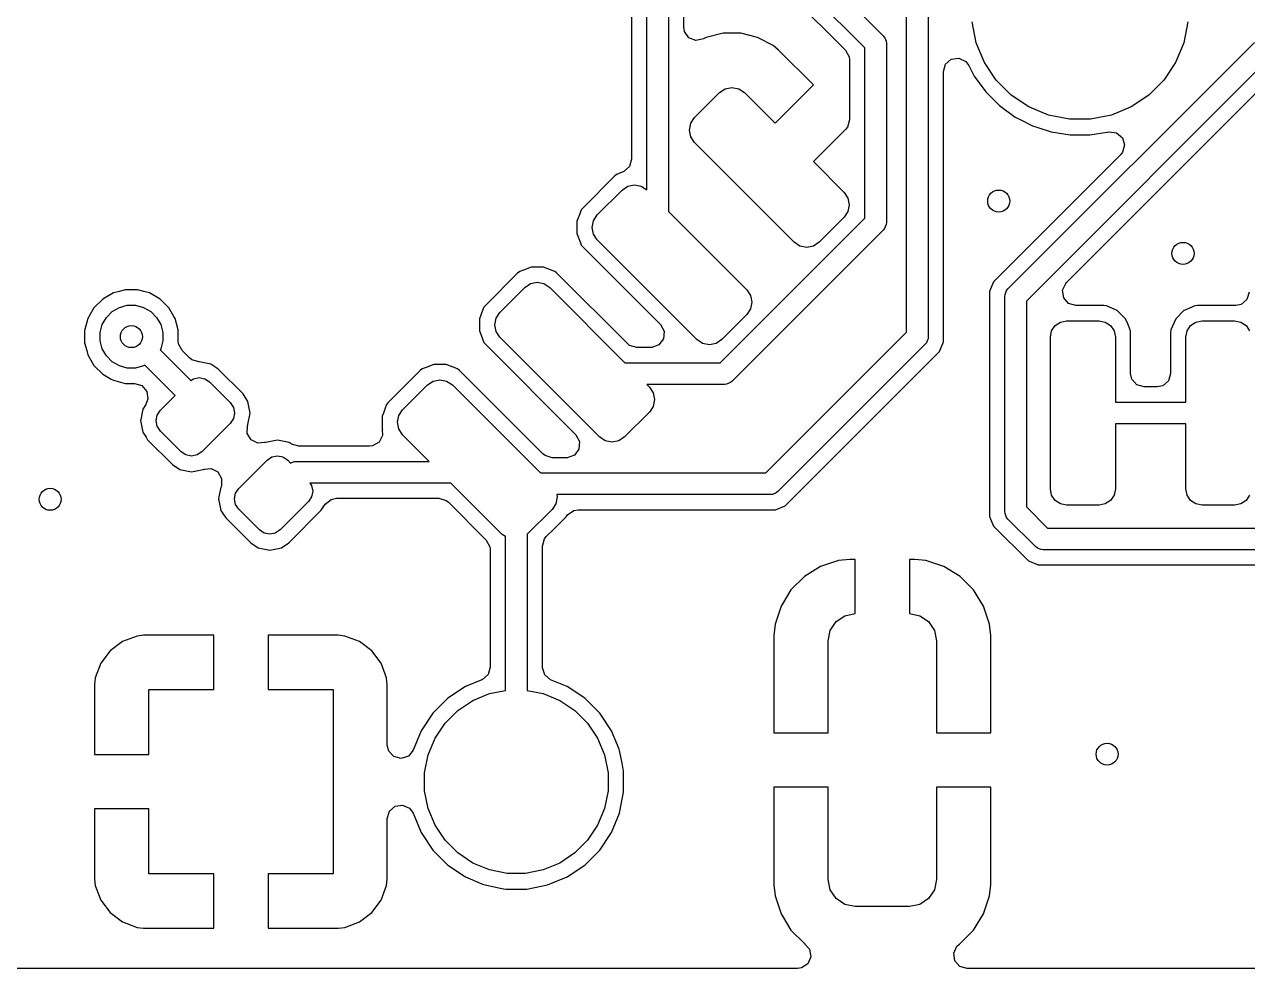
# Model space of a CAD drawing. Header units: inches. Extents: x 5.14 to 7.42, y -4.57 to -3.18.
# Drawn here: x 5.504 to 5.9482, y -4.5657 to -4.223 of the extents above; entities that cross this region are included whole.
import ezdxf

# ---------------------------------------------------------------- set-up
doc = ezdxf.new("R2010")
doc.units = ezdxf.units.IN
doc.header["$MEASUREMENT"] = 0
doc.layers.add('F.Cu', color=13, linetype='CONTINUOUS', true_color=0xc83434)

msp = doc.modelspace()

# ---------------------------------------------------------------- linework, layer by layer
at = {"layer": 'F.Cu', "linetype": 'CONTINUOUS'}
for p, q in [((5.73, -4.28301), (5.73, -4.05659)), ((5.73787, -4.05823), (5.73787, -4.29086)), ((5.74339, -4.22389), (5.74339, -4.06253)), ((5.72448, -4.07153), (5.72448, -4.27188)), ((5.76962, -4.18084), (5.81584, -4.22707)), ((5.75766, -4.18783), (5.80217, -4.23234)), ((5.80912, -4.23148), (5.7629, -4.18526)), ((5.82433, -4.33465), (5.82433, -4.20996)), ((5.8322, -4.20833), (5.8322, -4.33628)), ((5.74367, -4.22552), (5.74339, -4.22389)), ((5.84965, -4.2296), (5.84814, -4.22203)), ((5.9265, -4.22203), (5.925, -4.2296)), ((5.74529, -4.22775), (5.74367, -4.22552)), ((5.74785, -4.22875), (5.74529, -4.22775)), ((5.75054, -4.22821), (5.74785, -4.22875)), ((5.75159, -4.22766), (5.75054, -4.22821)), ((5.75774, -4.22615), (5.75159, -4.22766)), ((5.76408, -4.22615), (5.75774, -4.22615)), ((5.77023, -4.22766), (5.76408, -4.22615)), ((5.77583, -4.23061), (5.77023, -4.22766)), ((5.81584, -4.22707), (5.81633, -4.22766)), ((5.81633, -4.22766), (5.81641, -4.22784)), ((5.81641, -4.22784), (5.81692, -4.22908)), ((5.77786, -4.2323), (5.77583, -4.23061)), ((5.79049, -4.24492), (5.77786, -4.2323)), ((5.77786, -4.2323), (5.77786, -4.2323)), ((5.80217, -4.23234), (5.80349, -4.23475)), ((5.80912, -4.29322), (5.80912, -4.23148)), ((5.81692, -4.22908), (5.817, -4.22985)), ((5.817, -4.22985), (5.817, -4.29486)), ((5.8526, -4.23673), (5.84965, -4.2296)), ((5.86115, -4.31896), (5.95063, -4.22949)), ((5.925, -4.2296), (5.92204, -4.23673)), ((5.80349, -4.23475), (5.8036, -4.23579)), ((5.8036, -4.23579), (5.8036, -4.25763)), ((5.83772, -4.24004), (5.8385, -4.2374)), ((5.8385, -4.2374), (5.84058, -4.2356)), ((5.84058, -4.2356), (5.8433, -4.23521)), ((5.8433, -4.23521), (5.8458, -4.23635)), ((5.8458, -4.23635), (5.84696, -4.23782)), ((5.85689, -4.24315), (5.8526, -4.23673)), ((5.95735, -4.2339), (5.86787, -4.32338)), ((5.92204, -4.23673), (5.91776, -4.24315)), ((5.83772, -4.3344), (5.83772, -4.24004)), ((5.84696, -4.23782), (5.84893, -4.2417)), ((5.84893, -4.2417), (5.85308, -4.24741)), ((5.75638, -4.24771), (5.75846, -4.24632)), ((5.75846, -4.24632), (5.76091, -4.24583)), ((5.76091, -4.24583), (5.76336, -4.24632)), ((5.76336, -4.24632), (5.76543, -4.24771)), ((5.77657, -4.25884), (5.79049, -4.24492)), ((5.86235, -4.2486), (5.85689, -4.24315)), ((5.91776, -4.24315), (5.9123, -4.2486)), ((5.74734, -4.25676), (5.75638, -4.24771)), ((5.76543, -4.24771), (5.77657, -4.25884)), ((5.85308, -4.24741), (5.85808, -4.25241)), ((5.86876, -4.25289), (5.86235, -4.2486)), ((5.88238, -4.31668), (5.95252, -4.24653)), ((5.9123, -4.2486), (5.90588, -4.25289)), ((5.85808, -4.25241), (5.8638, -4.25656)), ((5.87589, -4.25584), (5.86876, -4.25289)), ((5.90588, -4.25289), (5.89875, -4.25584)), ((5.74546, -4.26128), (5.74595, -4.25883)), ((5.74595, -4.25883), (5.74734, -4.25676)), ((5.8036, -4.25763), (5.80283, -4.26026)), ((5.8638, -4.25656), (5.86588, -4.25763)), ((5.86588, -4.25763), (5.87009, -4.25977)), ((5.88346, -4.25735), (5.87589, -4.25584)), ((5.89118, -4.25735), (5.88346, -4.25735)), ((5.89875, -4.25584), (5.89118, -4.25735)), ((5.74595, -4.26373), (5.74546, -4.26128)), ((5.74734, -4.2658), (5.74595, -4.26373)), ((5.80217, -4.26108), (5.79049, -4.27276)), ((5.80283, -4.26026), (5.80217, -4.26108)), ((5.87009, -4.25977), (5.87009, -4.25977)), ((5.87009, -4.25977), (5.87009, -4.25977)), ((5.87009, -4.25977), (5.87161, -4.26026)), ((5.87161, -4.26026), (5.87681, -4.26195)), ((5.87681, -4.26195), (5.88379, -4.26306)), ((5.88379, -4.26306), (5.88379, -4.26306)), ((5.88379, -4.26306), (5.89086, -4.26306)), ((5.89086, -4.26306), (5.89701, -4.26208)), ((5.89701, -4.26208), (5.89783, -4.26195)), ((5.89783, -4.26195), (5.89783, -4.26195)), ((5.89783, -4.26195), (5.89787, -4.26195)), ((5.89787, -4.26195), (5.9006, -4.2623)), ((5.9006, -4.2623), (5.9027, -4.26407)), ((5.9027, -4.26407), (5.90352, -4.2667)), ((5.78353, -4.30199), (5.74734, -4.2658)), ((5.90352, -4.2667), (5.90278, -4.26935)), ((5.72448, -4.27188), (5.72371, -4.27452)), ((5.79049, -4.27276), (5.80162, -4.2839)), ((5.90209, -4.27022), (5.85858, -4.31373)), ((5.90278, -4.26935), (5.90209, -4.27022)), ((5.71917, -4.27728), (5.71838, -4.2779)), ((5.72136, -4.27643), (5.71917, -4.27728)), ((5.72163, -4.27632), (5.72136, -4.27643)), ((5.72371, -4.27452), (5.72163, -4.27632)), ((5.71838, -4.2779), (5.70682, -4.28947)), ((5.71838, -4.2779), (5.71838, -4.2779)), ((5.72103, -4.28306), (5.7231, -4.28168)), ((5.7231, -4.28168), (5.72555, -4.28119)), ((5.72555, -4.28119), (5.728, -4.28168)), ((5.728, -4.28168), (5.73, -4.28301)), ((5.71198, -4.29211), (5.72103, -4.28306)), ((5.80162, -4.2839), (5.80301, -4.28597)), ((5.80301, -4.28597), (5.8035, -4.28842)), ((5.7062, -4.29025), (5.70562, -4.29175)), ((5.70682, -4.28947), (5.7062, -4.29025)), ((5.70682, -4.28947), (5.70682, -4.28947)), ((5.8035, -4.28842), (5.80301, -4.29087)), ((5.70562, -4.29175), (5.70459, -4.29441)), ((5.70459, -4.29441), (5.70459, -4.29886)), ((5.71011, -4.29663), (5.71059, -4.29419)), ((5.71059, -4.29419), (5.71198, -4.29211)), ((5.73787, -4.29086), (5.76627, -4.31925)), ((5.75658, -4.34577), (5.80912, -4.29322)), ((5.80162, -4.29295), (5.79258, -4.30199)), ((5.80301, -4.29087), (5.80162, -4.29295)), ((5.817, -4.29486), (5.81692, -4.29562)), ((5.70459, -4.29886), (5.70591, -4.30228)), ((5.71059, -4.29908), (5.71011, -4.29663)), ((5.71198, -4.30116), (5.71059, -4.29908)), ((5.81584, -4.29764), (5.76099, -4.35249)), ((5.81633, -4.29704), (5.81584, -4.29764)), ((5.81692, -4.29562), (5.81633, -4.29704)), ((5.70591, -4.30228), (5.7062, -4.30302)), ((5.7062, -4.30302), (5.70682, -4.3038)), ((5.70682, -4.3038), (5.70682, -4.3038)), ((5.70682, -4.3038), (5.73493, -4.33191)), ((5.74817, -4.33735), (5.71198, -4.30116)), ((5.7856, -4.30338), (5.78353, -4.30199)), ((5.78805, -4.30387), (5.7856, -4.30338)), ((5.7905, -4.30338), (5.78805, -4.30387)), ((5.79258, -4.30199), (5.7905, -4.30338)), ((5.68382, -4.31263), (5.68303, -4.31326)), ((5.6852, -4.3121), (5.68382, -4.31263)), ((5.68797, -4.31102), (5.6852, -4.3121)), ((5.69243, -4.31102), (5.68797, -4.31102)), ((5.69658, -4.31263), (5.69243, -4.31102)), ((5.69714, -4.31308), (5.69658, -4.31263)), ((5.68303, -4.31326), (5.67147, -4.32482)), ((5.68303, -4.31326), (5.68303, -4.31326)), ((5.68567, -4.31842), (5.68775, -4.31703)), ((5.68775, -4.31703), (5.6902, -4.31654)), ((5.6902, -4.31654), (5.69265, -4.31703)), ((5.69265, -4.31703), (5.69472, -4.31842)), ((5.69737, -4.31326), (5.69714, -4.31308)), ((5.72293, -4.33882), (5.69737, -4.31326)), ((5.69737, -4.31326), (5.69737, -4.31326)), ((5.85592, -4.31639), (5.85448, -4.31986)), ((5.85858, -4.31373), (5.85592, -4.31639)), ((5.85592, -4.31639), (5.85592, -4.31639)), ((5.881, -4.31944), (5.88214, -4.31693)), ((5.88214, -4.31693), (5.88238, -4.31668)), ((5.53627, -4.32042), (5.53238, -4.32266)), ((5.53843, -4.31984), (5.53627, -4.32042)), ((5.53627, -4.32042), (5.53627, -4.32042)), ((5.54059, -4.31926), (5.53843, -4.31984)), ((5.54508, -4.31926), (5.54059, -4.31926)), ((5.54733, -4.31986), (5.54508, -4.31926)), ((5.5494, -4.32042), (5.54733, -4.31986)), ((5.55328, -4.32266), (5.5494, -4.32042)), ((5.5494, -4.32042), (5.5494, -4.32042)), ((5.67663, -4.32747), (5.68567, -4.31842)), ((5.69472, -4.31842), (5.72207, -4.34577)), ((5.76627, -4.31925), (5.76765, -4.32133)), ((5.76765, -4.32133), (5.76814, -4.32378)), ((5.85448, -4.31986), (5.85448, -4.40159)), ((5.86, -4.32175), (5.86008, -4.32098)), ((5.86, -4.3997), (5.86, -4.32175)), ((5.86008, -4.32098), (5.86066, -4.31956)), ((5.86066, -4.31956), (5.86115, -4.31896)), ((5.88139, -4.32216), (5.881, -4.31944)), ((5.94873, -4.32013), (5.94796, -4.32277)), ((5.52922, -4.32583), (5.52698, -4.32971)), ((5.53238, -4.32266), (5.52922, -4.32583)), ((5.52922, -4.32583), (5.52922, -4.32583)), ((5.53238, -4.32266), (5.53238, -4.32266)), ((5.53583, -4.32716), (5.53843, -4.32565)), ((5.53843, -4.32565), (5.54133, -4.32488)), ((5.54133, -4.32488), (5.54434, -4.32488)), ((5.54434, -4.32488), (5.54724, -4.32565)), ((5.54724, -4.32565), (5.54984, -4.32716)), ((5.55329, -4.32266), (5.55328, -4.32266)), ((5.55645, -4.32583), (5.55329, -4.32266)), ((5.55823, -4.32891), (5.55645, -4.32583)), ((5.55645, -4.32583), (5.55645, -4.32583)), ((5.67084, -4.32561), (5.67036, -4.32685)), ((5.67147, -4.32482), (5.67084, -4.32561)), ((5.67147, -4.32482), (5.67147, -4.32482)), ((5.76765, -4.32623), (5.76627, -4.3283)), ((5.76814, -4.32378), (5.76765, -4.32623)), ((5.86787, -4.32338), (5.86787, -4.39807)), ((5.88319, -4.32424), (5.88139, -4.32216)), ((5.88583, -4.32501), (5.88319, -4.32424)), ((5.89596, -4.32501), (5.88583, -4.32501)), ((5.89691, -4.32512), (5.89596, -4.32501)), ((5.90082, -4.32685), (5.89691, -4.32512)), ((5.92899, -4.32512), (5.92509, -4.32685)), ((5.92995, -4.32501), (5.92899, -4.32512)), ((5.92899, -4.32512), (5.92899, -4.32512)), ((5.94385, -4.32501), (5.92995, -4.32501)), ((5.92995, -4.32501), (5.92995, -4.32501)), ((5.94588, -4.32457), (5.94385, -4.32501)), ((5.94796, -4.32277), (5.94588, -4.32457)), ((5.52698, -4.32971), (5.52626, -4.33236)), ((5.52698, -4.32971), (5.52698, -4.32971)), ((5.53221, -4.33188), (5.53371, -4.32928)), ((5.53371, -4.32928), (5.53583, -4.32716)), ((5.54984, -4.32716), (5.55196, -4.32928)), ((5.55196, -4.32928), (5.55346, -4.33188)), ((5.55869, -4.32971), (5.55823, -4.32891)), ((5.55978, -4.33378), (5.55869, -4.32971)), ((5.67036, -4.32685), (5.66923, -4.32976)), ((5.66923, -4.32976), (5.66923, -4.33422)), ((5.67475, -4.33199), (5.67524, -4.32954)), ((5.67524, -4.32954), (5.67663, -4.32747)), ((5.76627, -4.3283), (5.75722, -4.33735)), ((5.88018, -4.33098), (5.88244, -4.33053)), ((5.88244, -4.33053), (5.89425, -4.33053)), ((5.89425, -4.33053), (5.89651, -4.33098)), ((5.90384, -4.32987), (5.90082, -4.32685)), ((5.90082, -4.32685), (5.90082, -4.32685)), ((5.90082, -4.32685), (5.90082, -4.32685)), ((5.90463, -4.33165), (5.90384, -4.32987)), ((5.92206, -4.32987), (5.92034, -4.33378)), ((5.92508, -4.32685), (5.92206, -4.32987)), ((5.92206, -4.32987), (5.92206, -4.32987)), ((5.92509, -4.32685), (5.92508, -4.32685)), ((5.92939, -4.33098), (5.93165, -4.33053)), ((5.93165, -4.33053), (5.94346, -4.33053)), ((5.94346, -4.33053), (5.94572, -4.33098)), ((5.52626, -4.33236), (5.52582, -4.33404)), ((5.52582, -4.33404), (5.52582, -4.33852)), ((5.53143, -4.33478), (5.53221, -4.33188)), ((5.53143, -4.33778), (5.53143, -4.33478)), ((5.55346, -4.33188), (5.55424, -4.33478)), ((5.55424, -4.33478), (5.55424, -4.33778)), ((5.55985, -4.33404), (5.55978, -4.33378)), ((5.55985, -4.3379), (5.55985, -4.33404)), ((5.66923, -4.33422), (5.66982, -4.33572)), ((5.67524, -4.33444), (5.67475, -4.33199)), ((5.67663, -4.33651), (5.67524, -4.33444)), ((5.73493, -4.33191), (5.73625, -4.33433)), ((5.73625, -4.33433), (5.73605, -4.33707)), ((5.77321, -4.38577), (5.82433, -4.33465)), ((5.83772, -4.33816), (5.83772, -4.3344)), ((5.87654, -4.33644), (5.87699, -4.33418)), ((5.87699, -4.33418), (5.87827, -4.33226)), ((5.87827, -4.33226), (5.88018, -4.33098)), ((5.89651, -4.33098), (5.89843, -4.33226)), ((5.89843, -4.33226), (5.89971, -4.33418)), ((5.89971, -4.33418), (5.90016, -4.33644)), ((5.90557, -4.33378), (5.90463, -4.33165)), ((5.90564, -4.3344), (5.90557, -4.33378)), ((5.90557, -4.33378), (5.90557, -4.33378)), ((5.90568, -4.33473), (5.90564, -4.3344)), ((5.90568, -4.34966), (5.90568, -4.33473)), ((5.90568, -4.33473), (5.90568, -4.33473)), ((5.90568, -4.33473), (5.90568, -4.33473)), ((5.92034, -4.33378), (5.92023, -4.33473)), ((5.92023, -4.33473), (5.92023, -4.34966)), ((5.92575, -4.33644), (5.9262, -4.33418)), ((5.9262, -4.33418), (5.92748, -4.33226)), ((5.92748, -4.33226), (5.92939, -4.33098)), ((5.94572, -4.33098), (5.94764, -4.33226)), ((5.94764, -4.33226), (5.94892, -4.33418)), ((5.52582, -4.33852), (5.52657, -4.34136)), ((5.53221, -4.34068), (5.53143, -4.33778)), ((5.55424, -4.33778), (5.55346, -4.34068)), ((5.55997, -4.33894), (5.55985, -4.3379)), ((5.56128, -4.34136), (5.55997, -4.33894)), ((5.66982, -4.33572), (5.67084, -4.33837)), ((5.67084, -4.33837), (5.67147, -4.33916)), ((5.67147, -4.33916), (5.67147, -4.33916)), ((5.67147, -4.33916), (5.70422, -4.37191)), ((5.71282, -4.3727), (5.67663, -4.33651)), ((5.72374, -4.33947), (5.72293, -4.33882)), ((5.72638, -4.34025), (5.72374, -4.33947)), ((5.7344, -4.33927), (5.73183, -4.34024)), ((5.73605, -4.33707), (5.7344, -4.33927)), ((5.75025, -4.33874), (5.74817, -4.33735)), ((5.7527, -4.33922), (5.75025, -4.33874)), ((5.75514, -4.33874), (5.7527, -4.33922)), ((5.75722, -4.33735), (5.75514, -4.33874)), ((5.83105, -4.33906), (5.77763, -4.39249)), ((5.83154, -4.33847), (5.83105, -4.33906)), ((5.83183, -4.33778), (5.83154, -4.33847)), ((5.83213, -4.33705), (5.83183, -4.33778)), ((5.8322, -4.33628), (5.83213, -4.33705)), ((5.83628, -4.34164), (5.83772, -4.33816)), ((5.87654, -4.39156), (5.87654, -4.33644)), ((5.90016, -4.33644), (5.90016, -4.36006)), ((5.92575, -4.36006), (5.92575, -4.33644)), ((5.52657, -4.34136), (5.52698, -4.34285)), ((5.52698, -4.34285), (5.52698, -4.34285)), ((5.52698, -4.34285), (5.52922, -4.34673)), ((5.53371, -4.34328), (5.53221, -4.34068)), ((5.53583, -4.3454), (5.53371, -4.34328)), ((5.55346, -4.34068), (5.55322, -4.3411)), ((5.55322, -4.3411), (5.56438, -4.35225)), ((5.56393, -4.344), (5.56128, -4.34136)), ((5.56475, -4.34466), (5.56393, -4.344)), ((5.73148, -4.34025), (5.72638, -4.34025)), ((5.73183, -4.34024), (5.73148, -4.34025)), ((5.7802, -4.39772), (5.83628, -4.34164)), ((5.52922, -4.34673), (5.52922, -4.34673)), ((5.52922, -4.34673), (5.52922, -4.34673)), ((5.52922, -4.34673), (5.53238, -4.3499)), ((5.53843, -4.3469), (5.53583, -4.3454)), ((5.54133, -4.34768), (5.53843, -4.3469)), ((5.54434, -4.34768), (5.54133, -4.34768)), ((5.54724, -4.3469), (5.54434, -4.34768)), ((5.54765, -4.34666), (5.54724, -4.3469)), ((5.55869, -4.3577), (5.54765, -4.34666)), ((5.56696, -4.34531), (5.56475, -4.34466)), ((5.56696, -4.34534), (5.56696, -4.34531)), ((5.56729, -4.34541), (5.56696, -4.34534)), ((5.56738, -4.34543), (5.56729, -4.34541)), ((5.56743, -4.34543), (5.56738, -4.34543)), ((5.57166, -4.34627), (5.56743, -4.34543)), ((5.56743, -4.34543), (5.56743, -4.34543)), ((5.56743, -4.34543), (5.56743, -4.34543)), ((5.57344, -4.34747), (5.57166, -4.34627)), ((5.57434, -4.34806), (5.57344, -4.34747)), ((5.58336, -4.35709), (5.57434, -4.34806)), ((5.64846, -4.34799), (5.64767, -4.34861)), ((5.64984, -4.34745), (5.64846, -4.34799)), ((5.65261, -4.34638), (5.64984, -4.34745)), ((5.65707, -4.34638), (5.65261, -4.34638)), ((5.66118, -4.34797), (5.65707, -4.34638)), ((5.66122, -4.34799), (5.66118, -4.34797)), ((5.66201, -4.34861), (5.66122, -4.34799)), ((5.72207, -4.34577), (5.75658, -4.34577)), ((5.53238, -4.3499), (5.53238, -4.3499)), ((5.53238, -4.3499), (5.53238, -4.3499)), ((5.53238, -4.3499), (5.53548, -4.35169)), ((5.53548, -4.35169), (5.53627, -4.35214)), ((5.53627, -4.35214), (5.54059, -4.3533)), ((5.56438, -4.35225), (5.5654, -4.35157)), ((5.5654, -4.35157), (5.56743, -4.35117)), ((5.56743, -4.35117), (5.56946, -4.35157)), ((5.56946, -4.35157), (5.57119, -4.35272)), ((5.57119, -4.35272), (5.57871, -4.36024)), ((5.64767, -4.34861), (5.63611, -4.36018)), ((5.64767, -4.34861), (5.64767, -4.34861)), ((5.65032, -4.35377), (5.65239, -4.35239)), ((5.65239, -4.35239), (5.65484, -4.3519)), ((5.65484, -4.3519), (5.65729, -4.35239)), ((5.65729, -4.35239), (5.65937, -4.35377)), ((5.69222, -4.37882), (5.66201, -4.34861)), ((5.66201, -4.34861), (5.66201, -4.34861)), ((5.7604, -4.35298), (5.75898, -4.35357)), ((5.76099, -4.35249), (5.7604, -4.35298)), ((5.90612, -4.35169), (5.90568, -4.34966)), ((5.90792, -4.35376), (5.90612, -4.35169)), ((5.91945, -4.3523), (5.91737, -4.3541)), ((5.92023, -4.34966), (5.91945, -4.3523)), ((5.54059, -4.3533), (5.54059, -4.3533)), ((5.54059, -4.3533), (5.54397, -4.3533)), ((5.54397, -4.3533), (5.54661, -4.35407)), ((5.54661, -4.35407), (5.54841, -4.35615)), ((5.54841, -4.35615), (5.54881, -4.35888)), ((5.58515, -4.35977), (5.58336, -4.35709)), ((5.58336, -4.35709), (5.58336, -4.35709)), ((5.64127, -4.36282), (5.65032, -4.35377)), ((5.65937, -4.35377), (5.69136, -4.38577)), ((5.75821, -4.35364), (5.72994, -4.35364)), ((5.72994, -4.35364), (5.73091, -4.35461)), ((5.73091, -4.35461), (5.7323, -4.35668)), ((5.7323, -4.35668), (5.73279, -4.35913)), ((5.75898, -4.35357), (5.75821, -4.35364)), ((5.91056, -4.35454), (5.90792, -4.35376)), ((5.91535, -4.35454), (5.91056, -4.35454)), ((5.91737, -4.3541), (5.91535, -4.35454)), ((5.54803, -4.36089), (5.54692, -4.36255)), ((5.54881, -4.35888), (5.54803, -4.36089)), ((5.55337, -4.36302), (5.55869, -4.3577)), ((5.57871, -4.36024), (5.57986, -4.36196)), ((5.58599, -4.364), (5.58515, -4.35977)), ((5.63549, -4.36096), (5.63487, -4.36255)), ((5.63611, -4.36018), (5.63549, -4.36096)), ((5.63611, -4.36018), (5.63611, -4.36018)), ((5.7323, -4.36158), (5.73091, -4.36366)), ((5.73279, -4.35913), (5.7323, -4.36158)), ((5.90016, -4.36006), (5.92575, -4.36006)), ((5.54618, -4.3663), (5.54608, -4.36678)), ((5.54692, -4.36255), (5.54618, -4.3663)), ((5.55182, -4.36678), (5.55222, -4.36475)), ((5.55222, -4.36475), (5.55337, -4.36302)), ((5.57986, -4.36603), (5.57871, -4.36776)), ((5.57986, -4.36196), (5.58026, -4.364)), ((5.58026, -4.364), (5.57986, -4.36603)), ((5.58515, -4.36822), (5.58599, -4.364)), ((5.63431, -4.364), (5.63388, -4.36512)), ((5.63388, -4.36512), (5.63388, -4.36957)), ((5.63487, -4.36255), (5.63431, -4.364)), ((5.6394, -4.36735), (5.63988, -4.3649)), ((5.63988, -4.3649), (5.64127, -4.36282)), ((5.73091, -4.36366), (5.72186, -4.3727)), ((5.54608, -4.36678), (5.54692, -4.37101)), ((5.55222, -4.36881), (5.55182, -4.36678)), ((5.55337, -4.37054), (5.55222, -4.36881)), ((5.56089, -4.37806), (5.55337, -4.37054)), ((5.57871, -4.36776), (5.5684, -4.37806)), ((5.58489, -4.37141), (5.58498, -4.36867)), ((5.58498, -4.36867), (5.58511, -4.36834)), ((5.58511, -4.36834), (5.58515, -4.36822)), ((5.58515, -4.36822), (5.58515, -4.36822)), ((5.58515, -4.36822), (5.58515, -4.36822)), ((5.63396, -4.37002), (5.63386, -4.37004)), ((5.63386, -4.37004), (5.63404, -4.37213)), ((5.63388, -4.36957), (5.63396, -4.37002)), ((5.63988, -4.36979), (5.6394, -4.36735)), ((5.64127, -4.37187), (5.63988, -4.36979)), ((5.92575, -4.36793), (5.90016, -4.36793)), ((5.90016, -4.36793), (5.90016, -4.39156)), ((5.92575, -4.39156), (5.92575, -4.36793)), ((5.54692, -4.37101), (5.54812, -4.37279)), ((5.54812, -4.37279), (5.54871, -4.37369)), ((5.54871, -4.37369), (5.55774, -4.38271)), ((5.58629, -4.37378), (5.58489, -4.37141)), ((5.58875, -4.37501), (5.58629, -4.37378)), ((5.59113, -4.37476), (5.58875, -4.37501)), ((5.59121, -4.37475), (5.59113, -4.37476)), ((5.59113, -4.37476), (5.59113, -4.37476)), ((5.59148, -4.37472), (5.59121, -4.37475)), ((5.5916, -4.37467), (5.59148, -4.37472)), ((5.59583, -4.37383), (5.5916, -4.37467)), ((5.60005, -4.37467), (5.59583, -4.37383)), ((5.60087, -4.37521), (5.60005, -4.37467)), ((5.60094, -4.37526), (5.60087, -4.37521)), ((5.63275, -4.37456), (5.63035, -4.37591)), ((5.63404, -4.37213), (5.63275, -4.37456)), ((5.65096, -4.38156), (5.64127, -4.37187)), ((5.70422, -4.37191), (5.70554, -4.37433)), ((5.70554, -4.37433), (5.70534, -4.37707)), ((5.71489, -4.37409), (5.71282, -4.3727)), ((5.71734, -4.37458), (5.71489, -4.37409)), ((5.71979, -4.37409), (5.71734, -4.37458)), ((5.72186, -4.3727), (5.71979, -4.37409)), ((5.56261, -4.37921), (5.56089, -4.37806)), ((5.56465, -4.37961), (5.56261, -4.37921)), ((5.56668, -4.37921), (5.56465, -4.37961)), ((5.5684, -4.37806), (5.56668, -4.37921)), ((5.59379, -4.37997), (5.59583, -4.37956)), ((5.59583, -4.37956), (5.59786, -4.37997)), ((5.60358, -4.37604), (5.60094, -4.37526)), ((5.62925, -4.37604), (5.60358, -4.37604)), ((5.63035, -4.37591), (5.62925, -4.37604)), ((5.69303, -4.37947), (5.69222, -4.37882)), ((5.69567, -4.38025), (5.69303, -4.37947)), ((5.70369, -4.37927), (5.70112, -4.38024)), ((5.70534, -4.37707), (5.70369, -4.37927)), ((5.55774, -4.38271), (5.55774, -4.38271)), ((5.55774, -4.38271), (5.56042, -4.3845)), ((5.58177, -4.39142), (5.59207, -4.38112)), ((5.59207, -4.38112), (5.59379, -4.37997)), ((5.59786, -4.37997), (5.59958, -4.38112)), ((5.59958, -4.38112), (5.60064, -4.38218)), ((5.60064, -4.38218), (5.60196, -4.38163)), ((5.60196, -4.38163), (5.60273, -4.38156)), ((5.60273, -4.38156), (5.65096, -4.38156)), ((5.70077, -4.38025), (5.69567, -4.38025)), ((5.70112, -4.38024), (5.70077, -4.38025)), ((5.56042, -4.3845), (5.56465, -4.38534)), ((5.56465, -4.38534), (5.56887, -4.3845)), ((5.56887, -4.3845), (5.56899, -4.38446)), ((5.56887, -4.3845), (5.56887, -4.3845)), ((5.56899, -4.38446), (5.56926, -4.38443)), ((5.56926, -4.38443), (5.56935, -4.38441)), ((5.56935, -4.38442), (5.57172, -4.38416)), ((5.56935, -4.38441), (5.56935, -4.38442)), ((5.57172, -4.38416), (5.57418, -4.38539)), ((5.57418, -4.38539), (5.57559, -4.38776)), ((5.57559, -4.38776), (5.57549, -4.39051)), ((5.69136, -4.38577), (5.77321, -4.38577)), ((5.57532, -4.39095), (5.57462, -4.39448)), ((5.57537, -4.39083), (5.57532, -4.39095)), ((5.57549, -4.39051), (5.57537, -4.39083)), ((5.58062, -4.39314), (5.58177, -4.39142)), ((5.65883, -4.38943), (5.60763, -4.38943)), ((5.60763, -4.38943), (5.60825, -4.39036)), ((5.60825, -4.39036), (5.60866, -4.39239)), ((5.60866, -4.39239), (5.60825, -4.39443)), ((5.67746, -4.40806), (5.65883, -4.38943)), ((5.77703, -4.39298), (5.77561, -4.39357)), ((5.77763, -4.39249), (5.77703, -4.39298)), ((5.87699, -4.39382), (5.87654, -4.39156)), ((5.90016, -4.39156), (5.89971, -4.39382)), ((5.9262, -4.39382), (5.92575, -4.39156)), ((5.57462, -4.39448), (5.57448, -4.39518)), ((5.57448, -4.39518), (5.57532, -4.3994)), ((5.58021, -4.39518), (5.58062, -4.39314)), ((5.58062, -4.39721), (5.58021, -4.39518)), ((5.58177, -4.39893), (5.58062, -4.39721)), ((5.6071, -4.39615), (5.5968, -4.40645)), ((5.60825, -4.39443), (5.6071, -4.39615)), ((5.61176, -4.3993), (5.61322, -4.39712)), ((5.61322, -4.39712), (5.61533, -4.39535)), ((5.61533, -4.39535), (5.61727, -4.39495)), ((5.61727, -4.39495), (5.65452, -4.39495)), ((5.65452, -4.39495), (5.65716, -4.39572)), ((5.65716, -4.39572), (5.65797, -4.39638)), ((5.65797, -4.39638), (5.67171, -4.41012)), ((5.69694, -4.39694), (5.69556, -4.39901)), ((5.69743, -4.39449), (5.69694, -4.39694)), ((5.77484, -4.39364), (5.69726, -4.39364)), ((5.69726, -4.39364), (5.69743, -4.39449)), ((5.77561, -4.39357), (5.77484, -4.39364)), ((5.87827, -4.39573), (5.87699, -4.39382)), ((5.88018, -4.39701), (5.87827, -4.39573)), ((5.88244, -4.39746), (5.88018, -4.39701)), ((5.89651, -4.39701), (5.89425, -4.39746)), ((5.89843, -4.39573), (5.89651, -4.39701)), ((5.89971, -4.39382), (5.89843, -4.39573)), ((5.92748, -4.39573), (5.9262, -4.39382)), ((5.92939, -4.39701), (5.92748, -4.39573)), ((5.93165, -4.39746), (5.92939, -4.39701)), ((5.94572, -4.39701), (5.94346, -4.39746)), ((5.94764, -4.39573), (5.94572, -4.39701)), ((5.94892, -4.39382), (5.94764, -4.39573)), ((5.57532, -4.3994), (5.5763, -4.40087)), ((5.5763, -4.40087), (5.57711, -4.40208)), ((5.58928, -4.40645), (5.58177, -4.39893)), ((5.59995, -4.41111), (5.61176, -4.3993)), ((5.61176, -4.3993), (5.61176, -4.3993)), ((5.61176, -4.3993), (5.61176, -4.3993)), ((5.69556, -4.39901), (5.68654, -4.40803)), ((5.69648, -4.40589), (5.70072, -4.40166)), ((5.70072, -4.40166), (5.70096, -4.40135)), ((5.70096, -4.40135), (5.70123, -4.40101)), ((5.70123, -4.40101), (5.70347, -4.39942)), ((5.70347, -4.39942), (5.70506, -4.39916)), ((5.70506, -4.39916), (5.77672, -4.39916)), ((5.77672, -4.39916), (5.7802, -4.39772)), ((5.77672, -4.39916), (5.77672, -4.39916)), ((5.85448, -4.40159), (5.85506, -4.40298)), ((5.86008, -4.40047), (5.86, -4.3997)), ((5.86066, -4.40189), (5.86008, -4.40047)), ((5.86787, -4.39807), (5.87557, -4.40577)), ((5.89425, -4.39746), (5.88244, -4.39746)), ((5.94346, -4.39746), (5.93165, -4.39746)), ((5.57711, -4.40208), (5.58614, -4.41111)), ((5.69349, -4.40889), (5.69648, -4.40589)), ((5.85506, -4.40298), (5.85592, -4.40506)), ((5.85592, -4.40506), (5.86858, -4.41772)), ((5.86115, -4.40249), (5.86066, -4.40189)), ((5.87115, -4.41249), (5.86115, -4.40249)), ((5.87557, -4.40577), (6.07132, -4.40577)), ((5.59101, -4.4076), (5.58928, -4.40645)), ((5.59304, -4.40801), (5.59101, -4.4076)), ((5.59508, -4.4076), (5.59304, -4.40801)), ((5.5968, -4.40645), (5.59508, -4.4076)), ((5.67171, -4.41012), (5.67303, -4.41253)), ((5.67866, -4.40886), (5.67746, -4.40806)), ((5.67866, -4.46468), (5.67866, -4.40886)), ((5.68654, -4.40803), (5.68654, -4.46468)), ((5.69206, -4.41234), (5.69283, -4.4097)), ((5.69283, -4.4097), (5.69349, -4.40889)), ((5.58614, -4.41111), (5.58614, -4.41111)), ((5.58614, -4.41111), (5.58881, -4.4129)), ((5.58881, -4.4129), (5.59304, -4.41374)), ((5.59304, -4.41374), (5.59727, -4.4129)), ((5.59727, -4.4129), (5.59995, -4.41111)), ((5.59995, -4.41111), (5.59995, -4.41111)), ((5.59995, -4.41111), (5.59995, -4.41111)), ((5.67303, -4.41253), (5.67314, -4.41357)), ((5.67314, -4.41357), (5.67314, -4.45631)), ((5.69206, -4.44471), (5.69206, -4.41234)), ((5.87175, -4.41298), (5.87115, -4.41249)), ((5.87217, -4.41315), (5.87175, -4.41298)), ((5.87317, -4.41357), (5.87217, -4.41315)), ((5.87394, -4.41364), (5.87317, -4.41357)), ((6.07295, -4.41364), (5.87394, -4.41364)), ((5.79966, -4.41756), (5.79311, -4.41973)), ((5.8037, -4.41715), (5.79966, -4.41756)), ((5.80567, -4.41715), (5.8037, -4.41715)), ((5.8037, -4.41715), (5.8037, -4.41715)), ((5.80567, -4.43683), (5.80567, -4.41715)), ((5.80567, -4.41715), (5.80567, -4.41715)), ((5.82732, -4.41715), (5.82535, -4.41715)), ((5.82535, -4.41715), (5.82535, -4.43683)), ((5.83137, -4.41756), (5.82732, -4.41715)), ((5.83792, -4.41973), (5.83137, -4.41756)), ((5.83137, -4.41756), (5.83137, -4.41756)), ((5.86858, -4.41772), (5.87206, -4.41916)), ((5.87206, -4.41916), (5.87206, -4.41916)), ((5.87206, -4.41916), (6.07483, -4.41916)), ((5.78723, -4.42335), (5.78235, -4.42823)), ((5.79311, -4.41973), (5.78723, -4.42335)), ((5.79311, -4.41973), (5.79311, -4.41973)), ((5.84379, -4.42335), (5.83792, -4.41973)), ((5.83792, -4.41973), (5.83792, -4.41973)), ((5.84867, -4.42823), (5.84379, -4.42335)), ((5.78235, -4.42823), (5.77873, -4.43411)), ((5.8523, -4.43411), (5.84867, -4.42823)), ((5.77873, -4.43411), (5.77656, -4.44066)), ((5.77873, -4.43411), (5.77873, -4.43411)), ((5.8019, -4.43758), (5.80567, -4.43683)), ((5.82535, -4.43683), (5.82912, -4.43758)), ((5.85447, -4.44066), (5.8523, -4.43411)), ((5.8523, -4.43411), (5.8523, -4.43411)), ((5.77656, -4.44066), (5.77614, -4.44471)), ((5.77656, -4.44066), (5.77656, -4.44066)), ((5.79658, -4.44291), (5.79871, -4.43971)), ((5.79871, -4.43971), (5.8019, -4.43758)), ((5.82912, -4.43758), (5.83231, -4.43971)), ((5.83231, -4.43971), (5.83445, -4.44291)), ((5.85488, -4.44471), (5.85447, -4.44066)), ((5.54491, -4.44496), (5.5396, -4.44693)), ((5.54725, -4.4447), (5.54491, -4.44496)), ((5.54491, -4.44496), (5.54491, -4.44496)), ((5.57276, -4.4447), (5.54725, -4.4447)), ((5.57276, -4.46439), (5.57276, -4.4447)), ((5.61795, -4.4447), (5.59244, -4.4447)), ((5.59244, -4.4447), (5.59244, -4.46439)), ((5.62029, -4.44496), (5.61795, -4.4447)), ((5.62559, -4.44693), (5.62029, -4.44496)), ((5.62029, -4.44496), (5.62029, -4.44496)), ((5.69206, -4.45631), (5.69206, -4.44471)), ((5.77614, -4.44471), (5.77614, -4.48014)), ((5.79583, -4.44667), (5.79658, -4.44291)), ((5.83445, -4.44291), (5.8352, -4.44667)), ((5.85488, -4.48014), (5.85488, -4.44471)), ((5.85488, -4.44471), (5.85488, -4.44471)), ((5.53507, -4.45033), (5.53168, -4.45486)), ((5.5396, -4.44694), (5.53507, -4.45033)), ((5.53507, -4.45033), (5.53507, -4.45033)), ((5.5396, -4.44693), (5.5396, -4.44694)), ((5.62559, -4.44694), (5.62559, -4.44693)), ((5.63013, -4.45033), (5.62559, -4.44694)), ((5.63352, -4.45486), (5.63013, -4.45033)), ((5.63013, -4.45033), (5.63013, -4.45033)), ((5.79583, -4.48014), (5.79583, -4.44667)), ((5.8352, -4.44667), (5.8352, -4.48014)), ((5.53168, -4.45486), (5.5297, -4.46016)), ((5.53168, -4.45486), (5.53168, -4.45486)), ((5.6355, -4.46016), (5.63352, -4.45486)), ((5.63352, -4.45486), (5.63352, -4.45486)), ((5.67237, -4.45895), (5.67029, -4.46075)), ((5.67314, -4.45631), (5.67237, -4.45895)), ((5.69206, -4.45649), (5.69206, -4.45631)), ((5.69293, -4.4591), (5.69206, -4.45649)), ((5.69507, -4.46082), (5.69293, -4.4591)), ((5.5297, -4.46016), (5.52945, -4.46251)), ((5.52945, -4.46251), (5.52945, -4.48801)), ((5.5297, -4.46016), (5.5297, -4.46016)), ((5.63575, -4.46251), (5.6355, -4.46016)), ((5.6355, -4.46016), (5.6355, -4.46016)), ((5.63575, -4.48455), (5.63575, -4.46251)), ((5.63575, -4.46251), (5.63575, -4.46251)), ((5.66413, -4.46331), (5.65775, -4.46757)), ((5.67013, -4.46082), (5.66413, -4.46331)), ((5.67029, -4.46075), (5.67013, -4.46082)), ((5.70106, -4.46331), (5.69507, -4.46082)), ((5.70745, -4.46757), (5.70106, -4.46331)), ((5.54913, -4.48801), (5.54913, -4.46439)), ((5.54913, -4.46439), (5.57276, -4.46439)), ((5.59244, -4.46439), (5.61606, -4.46439)), ((5.61606, -4.46439), (5.61606, -4.53132)), ((5.65775, -4.46757), (5.65232, -4.473)), ((5.65775, -4.46757), (5.65775, -4.46757)), ((5.66137, -4.47199), (5.66682, -4.46834)), ((5.66682, -4.46834), (5.67288, -4.46583)), ((5.67288, -4.46583), (5.67866, -4.46468)), ((5.68654, -4.46468), (5.69231, -4.46583)), ((5.69231, -4.46583), (5.69837, -4.46834)), ((5.69837, -4.46834), (5.70383, -4.47199)), ((5.71288, -4.473), (5.70745, -4.46757)), ((5.70745, -4.46757), (5.70745, -4.46757)), ((5.65673, -4.47662), (5.66137, -4.47199)), ((5.70383, -4.47199), (5.70847, -4.47662)), ((5.65232, -4.473), (5.64805, -4.47939)), ((5.65232, -4.473), (5.65232, -4.473)), ((5.65309, -4.48208), (5.65673, -4.47662)), ((5.70847, -4.47662), (5.71211, -4.48208)), ((5.71715, -4.47939), (5.71288, -4.473)), ((5.71288, -4.473), (5.71288, -4.473)), ((5.64805, -4.47939), (5.64514, -4.48642)), ((5.64805, -4.47939), (5.64805, -4.47939)), ((5.71991, -4.48605), (5.71715, -4.47939)), ((5.71715, -4.47939), (5.71715, -4.47939)), ((5.77614, -4.48014), (5.79583, -4.48014)), ((5.8352, -4.48014), (5.85488, -4.48014)), ((5.63626, -4.48673), (5.63575, -4.48455)), ((5.65058, -4.48814), (5.65309, -4.48208)), ((5.71211, -4.48208), (5.71462, -4.48814)), ((5.72008, -4.48648), (5.71991, -4.48605)), ((5.52945, -4.48801), (5.54913, -4.48801)), ((5.63814, -4.48875), (5.63626, -4.48673)), ((5.6408, -4.48943), (5.63814, -4.48875)), ((5.64341, -4.48856), (5.6408, -4.48943)), ((5.64514, -4.48642), (5.64341, -4.48856)), ((5.6493, -4.49457), (5.65058, -4.48814)), ((5.71462, -4.48814), (5.7159, -4.49457)), ((5.721, -4.49109), (5.72008, -4.48648)), ((5.6493, -4.50113), (5.6493, -4.49457)), ((5.7159, -4.49457), (5.7159, -4.50113)), ((5.72158, -4.49401), (5.721, -4.49109)), ((5.72158, -4.50169), (5.72158, -4.49401)), ((5.72158, -4.49401), (5.72158, -4.49401)), ((5.72158, -4.49401), (5.72158, -4.49401)), ((5.65058, -4.50757), (5.6493, -4.50113)), ((5.7159, -4.50113), (5.71462, -4.50757)), ((5.72008, -4.50923), (5.72158, -4.50169)), ((5.79583, -4.49982), (5.77614, -4.49982)), ((5.77614, -4.49982), (5.77614, -4.53526)), ((5.79583, -4.53329), (5.79583, -4.49982)), ((5.85488, -4.49982), (5.8352, -4.49982)), ((5.8352, -4.49982), (5.8352, -4.53329)), ((5.85488, -4.53525), (5.85488, -4.49982)), ((5.52945, -4.5077), (5.52945, -4.5332)), ((5.54913, -4.5077), (5.52945, -4.5077)), ((5.54913, -4.53132), (5.54913, -4.5077)), ((5.63652, -4.50852), (5.6386, -4.50672)), ((5.6386, -4.50672), (5.64132, -4.50633)), ((5.64132, -4.50633), (5.64383, -4.50747)), ((5.64383, -4.50747), (5.64514, -4.50929)), ((5.65309, -4.51363), (5.65058, -4.50757)), ((5.71462, -4.50757), (5.71211, -4.51363)), ((5.63575, -4.51116), (5.63652, -4.50852)), ((5.63575, -4.5332), (5.63575, -4.51116)), ((5.64514, -4.50929), (5.64805, -4.51632)), ((5.71715, -4.51632), (5.72008, -4.50923)), ((5.64805, -4.51632), (5.64805, -4.51632)), ((5.64805, -4.51632), (5.65232, -4.52271)), ((5.65673, -4.51908), (5.65309, -4.51363)), ((5.71211, -4.51363), (5.70847, -4.51908)), ((5.71288, -4.52271), (5.71715, -4.51632)), ((5.66137, -4.52372), (5.65673, -4.51908)), ((5.70847, -4.51908), (5.70383, -4.52372)), ((5.65232, -4.52271), (5.65232, -4.52271)), ((5.65232, -4.52271), (5.65775, -4.52814)), ((5.66682, -4.52737), (5.66137, -4.52372)), ((5.70383, -4.52372), (5.69837, -4.52737)), ((5.70745, -4.52814), (5.71288, -4.52271)), ((5.65775, -4.52814), (5.65775, -4.52814)), ((5.65775, -4.52814), (5.66413, -4.5324)), ((5.67288, -4.52988), (5.66682, -4.52737)), ((5.67932, -4.53116), (5.67288, -4.52988)), ((5.69231, -4.52988), (5.68588, -4.53116)), ((5.69837, -4.52737), (5.69231, -4.52988)), ((5.70106, -4.5324), (5.70745, -4.52814)), ((5.52945, -4.5332), (5.5297, -4.53555)), ((5.57276, -4.53132), (5.54913, -4.53132)), ((5.57276, -4.551), (5.57276, -4.53132)), ((5.61606, -4.53132), (5.59244, -4.53132)), ((5.59244, -4.53132), (5.59244, -4.551)), ((5.6355, -4.53555), (5.63575, -4.5332)), ((5.63575, -4.5332), (5.63575, -4.5332)), ((5.66413, -4.5324), (5.66413, -4.5324)), ((5.66413, -4.5324), (5.66413, -4.5324)), ((5.66413, -4.5324), (5.66413, -4.5324)), ((5.66413, -4.5324), (5.67037, -4.53499)), ((5.67037, -4.53499), (5.67123, -4.53534)), ((5.68588, -4.53116), (5.67932, -4.53116)), ((5.69397, -4.53534), (5.70106, -4.5324)), ((5.79658, -4.53705), (5.79583, -4.53329)), ((5.8352, -4.53329), (5.83445, -4.53705)), ((5.5297, -4.53555), (5.5297, -4.53555)), ((5.5297, -4.53555), (5.53168, -4.54085)), ((5.63352, -4.54085), (5.6355, -4.53555)), ((5.6355, -4.53555), (5.6355, -4.53555)), ((5.67123, -4.53534), (5.6774, -4.53657)), ((5.6774, -4.53657), (5.67876, -4.53684)), ((5.67876, -4.53684), (5.67876, -4.53684)), ((5.67876, -4.53684), (5.67876, -4.53684)), ((5.67876, -4.53684), (5.68644, -4.53684)), ((5.68644, -4.53684), (5.69397, -4.53534)), ((5.68644, -4.53684), (5.68644, -4.53684)), ((5.77614, -4.53526), (5.77656, -4.5393)), ((5.77656, -4.5393), (5.77873, -4.54585)), ((5.79871, -4.54025), (5.79658, -4.53705)), ((5.83445, -4.53705), (5.83231, -4.54025)), ((5.8523, -4.54585), (5.85447, -4.5393)), ((5.85447, -4.5393), (5.85488, -4.53526)), ((5.85447, -4.5393), (5.85447, -4.5393)), ((5.85488, -4.53526), (5.85488, -4.53525)), ((5.53168, -4.54085), (5.53168, -4.54085)), ((5.53168, -4.54085), (5.53507, -4.54538)), ((5.63013, -4.54538), (5.63352, -4.54085)), ((5.63352, -4.54085), (5.63352, -4.54085)), ((5.8019, -4.54238), (5.79871, -4.54025)), ((5.80567, -4.54313), (5.8019, -4.54238)), ((5.82535, -4.54313), (5.80567, -4.54313)), ((5.82912, -4.54238), (5.82535, -4.54313)), ((5.83231, -4.54025), (5.82912, -4.54238)), ((5.53507, -4.54538), (5.53507, -4.54538)), ((5.53507, -4.54538), (5.5396, -4.54877)), ((5.62559, -4.54877), (5.63013, -4.54538)), ((5.63013, -4.54538), (5.63013, -4.54538)), ((5.77873, -4.54585), (5.77873, -4.54585)), ((5.77873, -4.54585), (5.78235, -4.55173)), ((5.84867, -4.55173), (5.8523, -4.54585)), ((5.8523, -4.54585), (5.8523, -4.54585)), ((5.5396, -4.54877), (5.5396, -4.54877)), ((5.5396, -4.54877), (5.54491, -4.55075)), ((5.54491, -4.55075), (5.54491, -4.55075)), ((5.54491, -4.55075), (5.54725, -4.551)), ((5.54725, -4.551), (5.54725, -4.551)), ((5.54725, -4.551), (5.57276, -4.551)), ((5.59244, -4.551), (5.61795, -4.551)), ((5.61795, -4.551), (5.62029, -4.55075)), ((5.61795, -4.551), (5.61795, -4.551)), ((5.62029, -4.55075), (5.62559, -4.54877)), ((5.62029, -4.55075), (5.62029, -4.55075)), ((5.62559, -4.54877), (5.62559, -4.54877)), ((5.78235, -4.55173), (5.78723, -4.55661)), ((5.84379, -4.55661), (5.84867, -4.55173)), ((5.78723, -4.55661), (5.78726, -4.55662)), ((5.78726, -4.55662), (5.78727, -4.55664)), ((5.78727, -4.55664), (5.78745, -4.55678)), ((5.78745, -4.55678), (5.78743, -4.55681)), ((5.78743, -4.55681), (5.7891, -4.55867)), ((5.84264, -4.55758), (5.84357, -4.55679)), ((5.84357, -4.55678), (5.84368, -4.55669)), ((5.84357, -4.55679), (5.84357, -4.55678)), ((5.84368, -4.55669), (5.84376, -4.55662)), ((5.84376, -4.55662), (5.84379, -4.55661)), ((5.78954, -4.56138), (5.78844, -4.56391)), ((5.7891, -4.55867), (5.78954, -4.56138)), ((5.8415, -4.56008), (5.84264, -4.55758)), ((5.84189, -4.56281), (5.8415, -4.56008)), ((5.7847, -4.56566), (5.1455, -4.56566)), ((5.78616, -4.56544), (5.7847, -4.56566)), ((5.78844, -4.56391), (5.78616, -4.56544)), ((5.84369, -4.56489), (5.84189, -4.56281)), ((5.84633, -4.56566), (5.84369, -4.56489)), ((6.37328, -4.56566), (5.84633, -4.56566))]:
    msp.add_line(p, q, dxfattribs=at)
at = {"layer": 'F.Cu'}
for centre in [(5.8578, -4.28707), (5.92472, -4.30608), (5.54283, -4.33628), (5.51331, -4.39533), (5.89717, -4.48785)]:
    msp.add_circle(centre, 0.004, dxfattribs=at)

doc.saveas('drawing.dxf')
